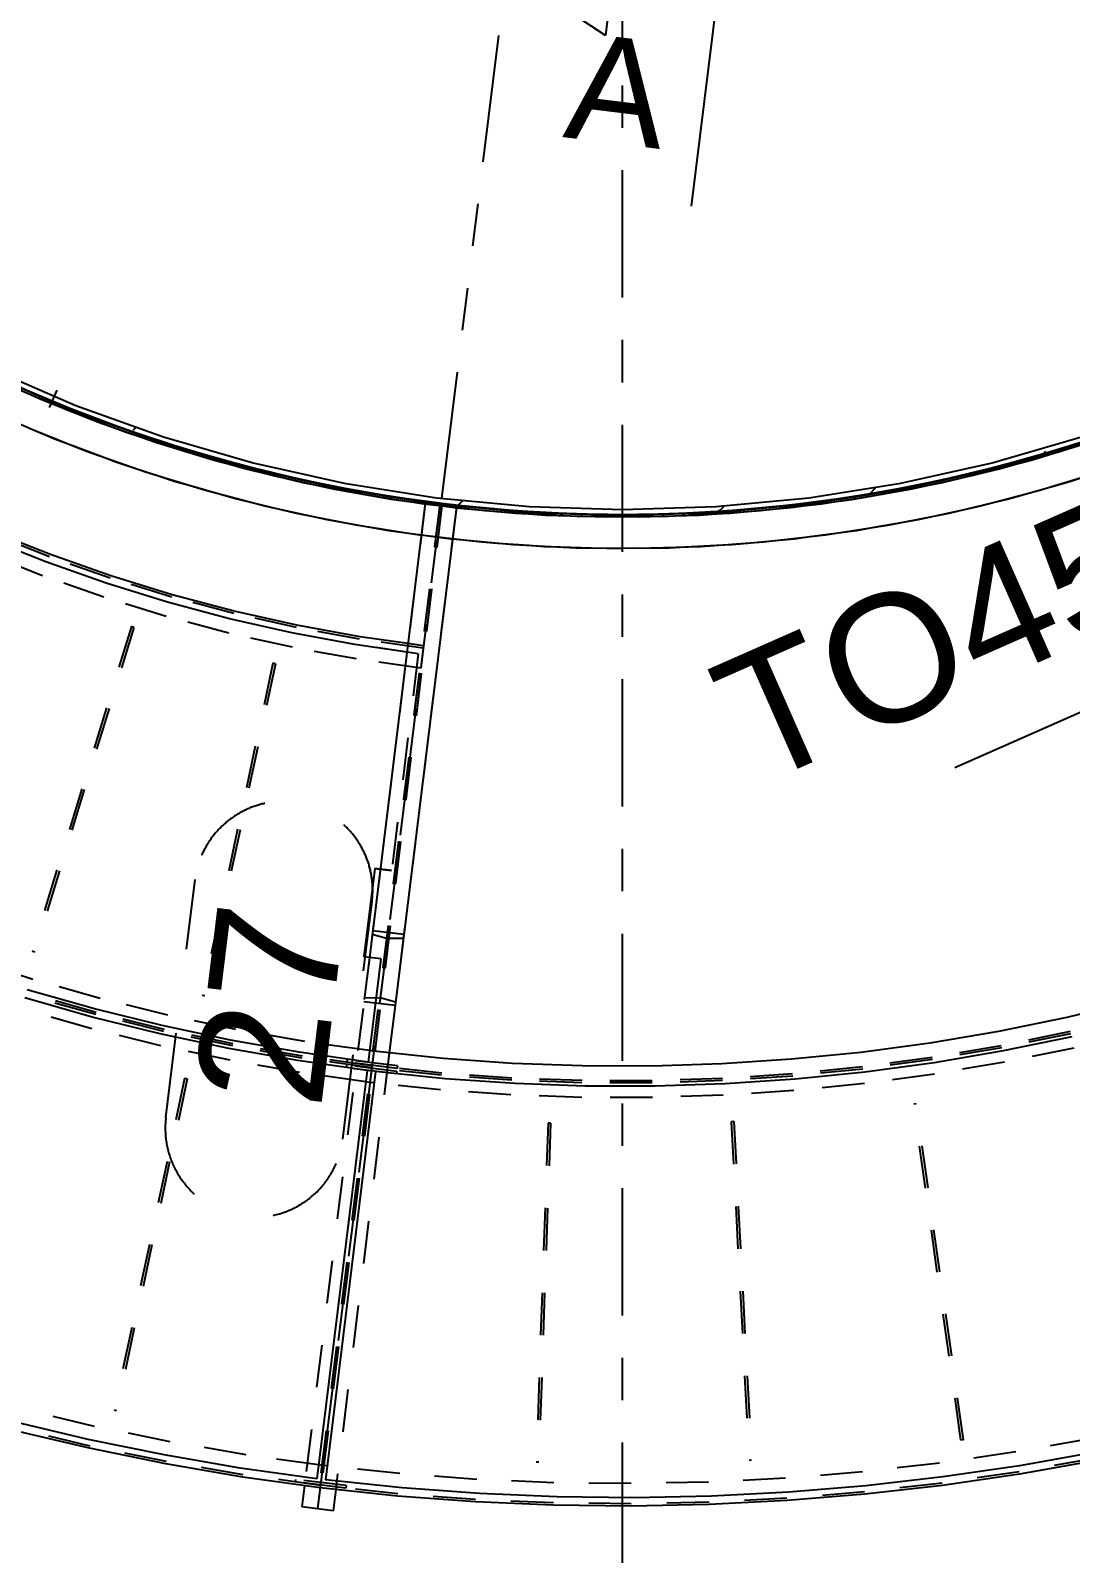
# Model space of a CAD drawing. Extents: x -29293 to 30124, y -19360 to 22650.
# Drawn here: x 2051 to 4502, y -15222 to -11631 of the extents above; entities that cross this region are included whole.
import ezdxf

# ---------------------------------------------------------------- set-up
doc = ezdxf.new("R2010")
doc.units = 0
for name, pattern in [('XKITLINE00', [0]), ('XKITLINE01', [4, 1, -1, 1, -1]), ('XKITLINE02', [4, 2, -2]), ('XKITLINE03', [6, 3, -1, 1, -1]), ('XKITLINE05', [8, 3, -1, 1, -1, 1, -1])]:
    doc.linetypes.add(name, pattern=pattern)
doc.layers.get('0').update_dxf_attribs({"linetype": 'CONTINUOUS', "lineweight": 25})
doc.layers.get('DEFPOINTS').update_dxf_attribs({"color": 3, "linetype": 'CONTINUOUS', "lineweight": 25})
doc.layers.add('01粗实线层', color=7, linetype='CONTINUOUS', lineweight=60)
for name, color, linetype in [('cut', 7, 'CONTINUOUS'), ('grid', 7, 'CONTINUOUS'), ('line', 7, 'CONTINUOUS'), ('mark', 7, 'CONTINUOUS'), ('part1', 7, 'CONTINUOUS'), ('text', 7, 'CONTINUOUS')]:
    doc.layers.add(name, color=color, linetype=linetype)
doc.styles.add('HZ', font='arial.ttf', dxfattribs={"width": 0.7})
doc.styles.add('STYLE_1', font='arial.ttf', dxfattribs={"height": 0.2})
doc.dimstyles.get("Standard").update_dxf_attribs({"dimscale": 20, "dimtxt": 3, "dimasz": 3.5, "dimexe": 2, "dimexo": 2, "dimgap": 1, "dimtad": 1, "dimdec": 0, "dimdsep": 46, "dimtxsty": 'HZ', "dimblk": 'OBLIQUE', "dimcen": 0, "dimclrd": 1, "dimclre": 1, "dimclrt": 1, "dimadec": 1, "dimazin": 2, "dimtfac": 1, "dimtdec": 0, "dimtmove": 1, "dimatfit": 0, "dimldrblk": 'OBLIQUE', "dimfxl": 0, "dimtolj": 1, "dimtzin": 0, "dimarcsym": 0})

# ---------------------------------------------------------------- blocks, each defined once
blk = doc.blocks.new('*D376')
at = {"layer": 'part1', "color": 0, "linetype": 'XKITLINE00'}
for p, q in [((1056.269, 1427.726), (1056.344, 1427.801)), ((1077.698, 1427.153), (1077.779, 1427.234)), ((1063.934, 1425.961), (1064.044, 1426.072)), ((1073.616, 1426.214), (1073.767, 1426.365)), ((1070.048, 1425.79), (1070.188, 1425.929))]:
    blk.add_line(p, q, dxfattribs=at)
blk = doc.blocks.new('*D1171')
at = {"layer": 'cut', "color": 2, "linetype": 'XKITLINE00'}
for p, q in [((1067.705, 1439.514), (1067.4, 1437.033)), ((1067.4, 1437.033), (1065.071, 1438.578)), ((1070.034, 1437.969), (1069.425, 1433.006))]:
    blk.add_line(p, q, dxfattribs=at)
at = {"layer": 'cut', "color": 3, "style": 'STYLE_1'}
blk.add_text('A', height=2.5, rotation=-7.0015, dxfattribs=at).set_placement((1066.377, 1434.64))
blk = doc.blocks.new('*D1175')
at = {"layer": 'line', "color": 4, "linetype": 'XKITLINE05'}
blk.add_line((1067.806, 1460.855), (1060.617, 1402.294), dxfattribs=at)
blk = doc.blocks.new('*D1179')
at = {"layer": 'grid', "color": 4, "linetype": 'XKITLINE03'}
blk.add_line((1067.806, 1376.855), (1067.806, 1544.855), dxfattribs=at)
blk = doc.blocks.new('*D1183')
at = {"layer": 'mark', "color": 0, "linetype": 'XKITLINE02'}
for p, q in [((1057.044, 1411.522), (1057.733, 1417.13)), ((1061.213, 1411.01), (1061.902, 1416.618))]:
    blk.add_line(p, q, dxfattribs=at)
for centre, start, end in [((1059.817, 1416.874), -6.9995, 173.0005), ((1059.129, 1411.266), 173.0005, -6.9995)]:
    blk.add_arc(centre, 2.1, start, end, dxfattribs=at)
at = {"layer": 'mark', "color": 1, "style": 'STYLE_1'}
blk.add_text('27', height=3, rotation=82.9987, dxfattribs=at).set_placement((1060.691, 1411.679))
blk = doc.blocks.new('*D1186')
at = {"layer": 'part1', "color": 6, "linetype": 'XKITLINE05'}
for p, q in [((1052.845, 1429.059), (1054.871, 1428.182)), ((1052.904, 1429.186), (1054.922, 1428.312)), ((1054.922, 1428.312), (1056.991, 1427.568)), ((1054.871, 1428.182), (1056.948, 1427.434)), ((1056.991, 1427.568), (1059.102, 1426.954)), ((1076.511, 1426.954), (1078.622, 1427.568)), ((1056.948, 1427.434), (1059.067, 1426.819)), ((1076.545, 1426.819), (1078.665, 1427.434)), ((1059.067, 1426.819), (1061.222, 1426.337)), ((1059.102, 1426.954), (1061.248, 1426.475)), ((1074.365, 1426.475), (1076.511, 1426.954)), ((1074.391, 1426.337), (1076.545, 1426.819)), ((1061.248, 1426.475), (1063.42, 1426.131)), ((1072.193, 1426.131), (1074.365, 1426.475)), ((1061.222, 1426.337), (1063.402, 1425.992)), ((1063.42, 1426.131), (1065.609, 1425.924)), ((1070.004, 1425.924), (1072.193, 1426.131)), ((1072.211, 1425.992), (1074.391, 1426.337)), ((1063.402, 1425.992), (1065.6, 1425.784)), ((1065.6, 1425.784), (1067.806, 1425.715)), ((1065.609, 1425.924), (1067.806, 1425.855)), ((1067.806, 1425.855), (1070.004, 1425.924)), ((1067.806, 1425.715), (1070.013, 1425.784)), ((1070.013, 1425.784), (1072.211, 1425.992))]:
    blk.add_line(p, q, dxfattribs=at)
blk = doc.blocks.new('*D1193')
at = {"layer": 'part1', "color": 6, "linetype": 'XKITLINE05'}
for p, q in [((1054.757, 1428.181), (1053.426, 1428.744)), ((1054.779, 1428.236), (1053.451, 1428.799)), ((1056.129, 1427.729), (1054.779, 1428.236)), ((1054.145, 1427.636), (1053.466, 1427.923)), ((1056.11, 1427.673), (1054.757, 1428.181)), ((1054.482, 1427.493), (1054.145, 1427.636)), ((1057.482, 1427.221), (1056.11, 1427.673)), ((1057.499, 1427.278), (1056.129, 1427.729)), ((1054.83, 1427.363), (1054.482, 1427.493)), ((1055.52, 1427.103), (1054.83, 1427.363)), ((1058.872, 1426.825), (1057.482, 1427.221)), ((1058.887, 1426.883), (1057.499, 1427.278)), ((1078.796, 1427.495), (1077.417, 1427.072)), ((1078.815, 1427.438), (1077.434, 1427.015)), ((1055.864, 1426.975), (1055.52, 1427.103)), ((1056.216, 1426.858), (1055.864, 1426.975)), ((1056.917, 1426.628), (1056.216, 1426.858)), ((1060.276, 1426.487), (1058.872, 1426.825)), ((1060.289, 1426.546), (1058.887, 1426.883)), ((1077.417, 1427.072), (1076.022, 1426.706)), ((1077.434, 1427.015), (1076.036, 1426.648)), ((1057.265, 1426.513), (1056.917, 1426.628)), ((1057.622, 1426.411), (1057.265, 1426.513)), ((1061.694, 1426.207), (1060.276, 1426.487)), ((1061.704, 1426.266), (1060.289, 1426.546)), ((1076.022, 1426.706), (1074.613, 1426.398)), ((1076.036, 1426.648), (1074.625, 1426.339)), ((1078.696, 1426.628), (1077.991, 1426.411)), ((1058.331, 1426.21), (1057.622, 1426.411)), ((1058.684, 1426.109), (1058.331, 1426.21)), ((1059.045, 1426.022), (1058.684, 1426.109)), ((1063.122, 1425.985), (1061.694, 1426.207)), ((1063.13, 1426.045), (1061.704, 1426.266)), ((1073.192, 1426.148), (1071.763, 1425.956)), ((1073.202, 1426.088), (1071.77, 1425.896)), ((1074.613, 1426.398), (1073.192, 1426.148)), ((1074.625, 1426.339), (1073.202, 1426.088)), ((1077.282, 1426.21), (1076.568, 1426.022)), ((1077.636, 1426.303), (1077.282, 1426.21)), ((1077.991, 1426.411), (1077.636, 1426.303)), ((1059.762, 1425.85), (1059.045, 1426.022)), ((1060.118, 1425.764), (1059.762, 1425.85)), ((1060.482, 1425.692), (1060.118, 1425.764)), ((1064.558, 1425.823), (1063.122, 1425.985)), ((1064.563, 1425.882), (1063.13, 1426.045)), ((1065.999, 1425.719), (1064.558, 1425.823)), ((1066.002, 1425.779), (1064.563, 1425.882)), ((1067.443, 1425.674), (1065.999, 1425.719)), ((1067.444, 1425.734), (1066.002, 1425.779)), ((1068.886, 1425.749), (1067.444, 1425.734)), ((1070.327, 1425.823), (1068.886, 1425.749)), ((1070.331, 1425.763), (1068.888, 1425.689)), ((1071.763, 1425.956), (1070.327, 1425.823)), ((1071.77, 1425.896), (1070.331, 1425.763)), ((1075.851, 1425.85), (1075.131, 1425.692)), ((1076.209, 1425.928), (1075.851, 1425.85)), ((1076.568, 1426.022), (1076.209, 1425.928)), ((1061.206, 1425.549), (1060.482, 1425.692)), ((1061.565, 1425.478), (1061.206, 1425.549)), ((1061.932, 1425.421), (1061.565, 1425.478)), ((1062.661, 1425.308), (1061.932, 1425.421)), ((1068.888, 1425.689), (1067.443, 1425.674)), ((1073.315, 1425.357), (1072.952, 1425.308)), ((1073.681, 1425.421), (1073.315, 1425.357)), ((1074.407, 1425.549), (1073.681, 1425.421)), ((1074.768, 1425.613), (1074.407, 1425.549)), ((1075.131, 1425.692), (1074.768, 1425.613)), ((1063.023, 1425.252), (1062.661, 1425.308)), ((1063.062, 1425.248), (1063.023, 1425.252)), ((1064.125, 1425.127), (1063.062, 1425.248)), ((1064.489, 1425.086), (1064.125, 1425.127)), ((1064.859, 1425.059), (1064.489, 1425.086)), ((1065.595, 1425.006), (1064.859, 1425.059)), ((1065.961, 1424.98), (1065.595, 1425.006)), ((1070.018, 1425.006), (1069.281, 1424.968)), ((1070.384, 1425.025), (1070.018, 1425.006)), ((1070.753, 1425.059), (1070.384, 1425.025)), ((1071.488, 1425.127), (1070.753, 1425.059)), ((1071.853, 1425.161), (1071.488, 1425.127)), ((1072.221, 1425.21), (1071.853, 1425.161)), ((1072.952, 1425.308), (1072.221, 1425.21)), ((1066.332, 1424.968), (1065.961, 1424.98)), ((1067.069, 1424.945), (1066.332, 1424.968)), ((1067.435, 1424.934), (1067.069, 1424.945)), ((1067.806, 1424.938), (1067.435, 1424.934)), ((1068.544, 1424.945), (1067.806, 1424.938)), ((1068.911, 1424.949), (1068.544, 1424.945)), ((1069.281, 1424.968), (1068.911, 1424.949))]:
    blk.add_line(p, q, dxfattribs=at)
blk = doc.blocks.new('*D1194')
at = {"layer": 'part1', "color": 6, "linetype": 'XKITLINE05'}
for p, q in [((1054.093, 1428.454), (1052.774, 1429.044)), ((1054.116, 1428.509), (1052.799, 1429.098)), ((1055.435, 1427.918), (1054.093, 1428.454)), ((1055.456, 1427.974), (1054.116, 1428.509)), ((1056.798, 1427.438), (1055.435, 1427.918)), ((1056.816, 1427.495), (1055.456, 1427.974)), ((1055.175, 1427.225), (1053.804, 1427.772)), ((1079.483, 1427.729), (1078.113, 1427.278)), ((1079.503, 1427.673), (1078.131, 1427.221)), ((1056.566, 1426.735), (1055.175, 1427.225)), ((1058.179, 1427.015), (1056.798, 1427.438)), ((1058.195, 1427.072), (1056.816, 1427.495)), ((1078.113, 1427.278), (1076.726, 1426.883)), ((1078.131, 1427.221), (1076.741, 1426.825)), ((1059.577, 1426.648), (1058.179, 1427.015)), ((1059.591, 1426.706), (1058.195, 1427.072)), ((1076.726, 1426.883), (1075.324, 1426.546)), ((1076.741, 1426.825), (1075.336, 1426.487)), ((1079.749, 1426.975), (1078.348, 1426.513)), ((1057.977, 1426.303), (1056.566, 1426.735)), ((1060.988, 1426.339), (1059.577, 1426.648)), ((1061, 1426.398), (1059.591, 1426.706)), ((1075.324, 1426.546), (1073.908, 1426.266)), ((1075.336, 1426.487), (1073.919, 1426.207)), ((1078.348, 1426.513), (1076.929, 1426.109)), ((1059.404, 1425.928), (1057.977, 1426.303)), ((1062.411, 1426.088), (1060.988, 1426.339)), ((1062.42, 1426.148), (1061, 1426.398)), ((1063.843, 1425.896), (1062.411, 1426.088)), ((1063.153, 1425.989), (1062.411, 1426.088)), ((1063.85, 1425.956), (1062.42, 1426.148)), ((1073.908, 1426.266), (1072.483, 1426.045)), ((1073.919, 1426.207), (1072.491, 1425.985)), ((1076.929, 1426.109), (1075.495, 1425.764)), ((1060.845, 1425.613), (1059.404, 1425.928)), ((1063.887, 1425.892), (1063.843, 1425.896)), ((1065.286, 1425.823), (1063.85, 1425.956)), ((1065.282, 1425.763), (1063.887, 1425.892)), ((1066.725, 1425.689), (1065.282, 1425.763)), ((1066.727, 1425.749), (1065.286, 1425.823)), ((1068.169, 1425.734), (1066.727, 1425.749)), ((1069.611, 1425.779), (1068.169, 1425.734)), ((1069.614, 1425.719), (1068.17, 1425.674)), ((1071.05, 1425.882), (1069.611, 1425.779)), ((1071.055, 1425.823), (1069.614, 1425.719)), ((1072.483, 1426.045), (1071.05, 1425.882)), ((1072.491, 1425.985), (1071.055, 1425.823)), ((1075.495, 1425.764), (1074.047, 1425.478)), ((1062.298, 1425.357), (1060.845, 1425.613)), ((1063.76, 1425.161), (1062.298, 1425.357)), ((1063.063, 1425.254), (1062.298, 1425.357)), ((1068.17, 1425.674), (1066.725, 1425.689)), ((1074.047, 1425.478), (1072.59, 1425.252)), ((1063.796, 1425.157), (1063.76, 1425.161)), ((1065.229, 1425.025), (1063.796, 1425.157)), ((1066.702, 1424.949), (1065.229, 1425.025)), ((1071.124, 1425.086), (1069.652, 1424.98)), ((1072.59, 1425.252), (1071.124, 1425.086)), ((1068.178, 1424.934), (1066.702, 1424.949)), ((1069.652, 1424.98), (1068.178, 1424.934))]:
    blk.add_line(p, q, dxfattribs=at)
blk = doc.blocks.new('*D1196')
at = {"layer": 'part1', "color": 2, "linetype": 'XKITLINE00'}
for p, q in [((1054.216, 1424.62), (1052.813, 1425.177)), ((1055.64, 1424.118), (1054.216, 1424.62)), ((1057.082, 1423.671), (1055.64, 1424.118)), ((1058.54, 1423.281), (1057.082, 1423.671)), ((1060.013, 1422.949), (1058.54, 1423.281)), ((1061.497, 1422.674), (1060.013, 1422.949)), ((1062.724, 1422.496), (1061.497, 1422.674)), ((1061.966, 1417.389), (1061.711, 1415.308)), ((1062.095, 1417.374), (1061.966, 1417.389)), ((1062.108, 1415.259), (1061.711, 1415.308)), ((1062.108, 1415.259), (1061.809, 1412.828)), ((1055.359, 1414.083), (1053.778, 1414.532)), ((1056.955, 1413.687), (1055.359, 1414.083)), ((1058.563, 1413.346), (1056.955, 1413.687)), ((1060.182, 1413.059), (1058.563, 1413.346)), ((1061.809, 1412.828), (1060.182, 1413.059))]:
    blk.add_line(p, q, dxfattribs=at)
at = {"layer": 'part1', "color": 0, "linetype": 'XKITLINE01'}
for p, q in [((1062.991, 1422.457), (1061.497, 1422.674)), ((1062.991, 1422.457), (1062.363, 1417.341)), ((1061.966, 1417.389), (1061.966, 1417.389)), ((1061.966, 1417.389), (1062.363, 1417.341)), ((1062.363, 1417.341), (1062.095, 1417.374))]:
    blk.add_line(p, q, dxfattribs=at)
blk = doc.blocks.new('*D1197')
at = {"layer": 'part1', "color": 2, "linetype": 'XKITLINE00'}
for p, q in [((1055.308, 1413.89), (1053.72, 1414.341)), ((1056.91, 1413.493), (1055.308, 1413.89)), ((1058.525, 1413.15), (1056.91, 1413.493)), ((1060.151, 1412.863), (1058.525, 1413.15)), ((1061.785, 1412.631), (1060.151, 1412.863)), ((1061.785, 1412.631), (1060.603, 1403.001)), ((1055.214, 1403.931), (1053.44, 1404.352)), ((1057, 1403.565), (1055.214, 1403.931)), ((1058.797, 1403.255), (1057, 1403.565)), ((1060.603, 1403.001), (1058.797, 1403.255))]:
    blk.add_line(p, q, dxfattribs=at)
blk = doc.blocks.new('*D1198')
at = {"layer": 'part1', "color": 0, "linetype": 'XKITLINE01'}
for p, q in [((1078.867, 1403.954), (1077.074, 1403.635)), ((1077.074, 1403.635), (1075.272, 1403.372)), ((1078.958, 1403.488), (1077.15, 1403.166)), ((1062.553, 1403.124), (1060.742, 1403.317)), ((1064.369, 1402.988), (1062.553, 1403.124)), ((1073.463, 1403.165), (1071.648, 1403.016)), ((1075.272, 1403.372), (1073.463, 1403.165)), ((1077.15, 1403.166), (1075.334, 1402.901)), ((1062.51, 1402.651), (1060.684, 1402.845)), ((1066.188, 1402.909), (1064.369, 1402.988)), ((1068.009, 1402.888), (1066.188, 1402.909)), ((1069.83, 1402.923), (1068.009, 1402.888)), ((1071.648, 1403.016), (1069.83, 1402.923)), ((1075.334, 1402.901), (1073.51, 1402.692)), ((1064.341, 1402.514), (1062.51, 1402.651)), ((1066.175, 1402.434), (1064.341, 1402.514)), ((1068.011, 1402.413), (1066.175, 1402.434)), ((1069.846, 1402.448), (1068.011, 1402.413)), ((1071.68, 1402.542), (1069.846, 1402.448)), ((1073.51, 1402.692), (1071.68, 1402.542))]:
    blk.add_line(p, q, dxfattribs=at)
at = {"layer": 'part1', "color": 2, "linetype": 'XKITLINE00'}
for p, q in [((1060.742, 1403.317), (1060.678, 1402.791)), ((1060.842, 1403.306), (1060.742, 1403.317)), ((1077.159, 1403.111), (1075.341, 1402.846)), ((1078.968, 1403.434), (1077.159, 1403.111)), ((1062.505, 1402.596), (1060.678, 1402.791)), ((1075.341, 1402.846), (1073.515, 1402.638)), ((1064.337, 1402.459), (1062.505, 1402.596)), ((1066.173, 1402.379), (1064.337, 1402.459)), ((1068.011, 1402.358), (1066.173, 1402.379)), ((1069.848, 1402.393), (1068.011, 1402.358)), ((1071.683, 1402.487), (1069.848, 1402.393)), ((1073.515, 1402.638), (1071.683, 1402.487))]:
    blk.add_line(p, q, dxfattribs=at)
blk = doc.blocks.new('*D1199')
at = {"layer": 'part1', "color": 2, "linetype": 'XKITLINE00'}
for p, q in [((1078.393, 1413.421), (1076.776, 1413.089)), ((1075.148, 1412.812), (1073.512, 1412.591)), ((1076.776, 1413.089), (1075.148, 1412.812)), ((1061.983, 1412.606), (1060.801, 1402.979)), ((1063.625, 1412.436), (1061.983, 1412.606)), ((1065.272, 1412.322), (1063.625, 1412.436)), ((1071.87, 1412.425), (1070.223, 1412.315)), ((1073.512, 1412.591), (1071.87, 1412.425)), ((1066.922, 1412.263), (1065.272, 1412.322)), ((1068.573, 1412.261), (1066.922, 1412.263)), ((1070.223, 1412.315), (1068.573, 1412.261)), ((1078.951, 1403.63), (1077.156, 1403.309)), ((1077.156, 1403.309), (1075.351, 1403.045)), ((1062.615, 1402.788), (1060.801, 1402.979)), ((1064.433, 1402.653), (1062.615, 1402.788)), ((1073.54, 1402.838), (1071.723, 1402.687)), ((1075.351, 1403.045), (1073.54, 1402.838)), ((1066.255, 1402.576), (1064.433, 1402.653)), ((1068.079, 1402.556), (1066.255, 1402.576)), ((1069.902, 1402.593), (1068.079, 1402.556)), ((1071.723, 1402.687), (1069.902, 1402.593))]:
    blk.add_line(p, q, dxfattribs=at)
blk = doc.blocks.new('*D1200')
at = {"layer": 'part1', "color": 0, "linetype": 'XKITLINE01'}
for p, q in [((1063.155, 1426.004), (1060.311, 1402.842)), ((1063.499, 1425.975), (1060.592, 1402.297)), ((1063.548, 1425.969), (1060.641, 1402.291)), ((1063.889, 1425.913), (1062.446, 1414.16)), ((1062.309, 1413.045), (1061.046, 1402.751))]:
    blk.add_line(p, q, dxfattribs=at)
at = {"layer": 'part1', "color": 2, "linetype": 'XKITLINE00'}
for p, q in [((1063.156, 1426.017), (1063.155, 1426.004)), ((1063.891, 1425.927), (1063.156, 1426.017)), ((1063.891, 1425.927), (1063.889, 1425.913)), ((1062.446, 1414.16), (1062.309, 1413.045)), ((1060.311, 1402.842), (1060.249, 1402.339)), ((1061.046, 1402.751), (1060.984, 1402.249)), ((1060.984, 1402.249), (1060.249, 1402.339))]:
    blk.add_line(p, q, dxfattribs=at)
blk = doc.blocks.new('*D1201')
at = {"layer": 'part1', "color": 0, "linetype": 'XKITLINE01'}
for p, q in [((1053.911, 1414.777), (1052.346, 1415.279)), ((1055.492, 1414.329), (1053.911, 1414.777)), ((1055.391, 1413.947), (1053.797, 1414.399)), ((1055.404, 1413.996), (1053.811, 1414.447)), ((1057.087, 1413.935), (1055.492, 1414.329)), ((1055.302, 1413.614), (1053.697, 1414.069)), ((1056.999, 1413.55), (1055.391, 1413.947)), ((1057.01, 1413.599), (1055.404, 1413.996)), ((1058.695, 1413.596), (1057.087, 1413.935)), ((1056.922, 1413.214), (1055.302, 1413.614)), ((1058.621, 1413.208), (1056.999, 1413.55)), ((1058.63, 1413.257), (1057.01, 1413.599)), ((1060.314, 1413.312), (1058.695, 1413.596)), ((1058.555, 1412.87), (1056.922, 1413.214)), ((1060.252, 1412.922), (1058.621, 1413.208)), ((1060.26, 1412.971), (1058.63, 1413.257)), ((1061.842, 1413.097), (1060.314, 1413.312)), ((1060.199, 1412.581), (1058.555, 1412.87)), ((1061.893, 1412.691), (1060.252, 1412.922)), ((1061.899, 1412.741), (1060.26, 1412.971)), ((1061.752, 1412.363), (1060.199, 1412.581))]:
    blk.add_line(p, q, dxfattribs=at)
at = {"layer": 'part1', "color": 2, "linetype": 'XKITLINE00'}
for p, q in [((1061.941, 1413.083), (1061.842, 1413.097)), ((1061.941, 1413.083), (1061.851, 1412.349)), ((1061.851, 1412.349), (1061.752, 1412.363))]:
    blk.add_line(p, q, dxfattribs=at)
blk = doc.blocks.new('*D1202')
at = {"layer": 'part1', "color": 2, "linetype": 'XKITLINE00'}
for p, q in [((1054.324, 1424.793), (1052.918, 1425.35)), ((1055.75, 1424.291), (1054.324, 1424.793)), ((1057.195, 1423.846), (1055.75, 1424.291)), ((1058.656, 1423.458), (1057.195, 1423.846)), ((1060.131, 1423.127), (1058.656, 1423.458)), ((1061.618, 1422.855), (1060.131, 1423.127)), ((1062.748, 1422.694), (1061.618, 1422.855))]:
    blk.add_line(p, q, dxfattribs=at)
at = {"layer": 'part1', "color": 0, "linetype": 'XKITLINE01'}
for p, q in [((1054.304, 1424.741), (1052.897, 1425.299)), ((1054.138, 1424.296), (1052.713, 1424.861)), ((1055.733, 1424.239), (1054.304, 1424.741)), ((1055.584, 1423.788), (1054.138, 1424.296)), ((1057.18, 1423.793), (1055.733, 1424.239)), ((1057.049, 1423.336), (1055.584, 1423.788)), ((1058.643, 1423.404), (1057.18, 1423.793)), ((1058.53, 1422.943), (1057.049, 1423.336)), ((1060.12, 1423.074), (1058.643, 1423.404)), ((1060.025, 1422.608), (1058.53, 1422.943)), ((1061.609, 1422.801), (1060.12, 1423.074)), ((1061.533, 1422.332), (1060.025, 1422.608)), ((1063.108, 1422.587), (1061.609, 1422.801)), ((1063.115, 1422.642), (1062.748, 1422.694)), ((1063.115, 1422.642), (1063.05, 1422.115)), ((1063.05, 1422.115), (1061.533, 1422.332))]:
    blk.add_line(p, q, dxfattribs=at)
blk = doc.blocks.new('*D1203')
at = {"layer": 'part1', "color": 0, "linetype": 'XKITLINE01'}
for p, q in [((1060.097, 1402.988), (1060.09, 1402.928)), ((1061.281, 1402.782), (1060.09, 1402.928)), ((1061.288, 1402.842), (1060.097, 1402.988)), ((1061.288, 1402.842), (1061.281, 1402.782))]:
    blk.add_line(p, q, dxfattribs=at)
blk = doc.blocks.new('*D1286')
at = {"layer": 'part1', "color": 0, "linetype": 'XKITLINE01'}
for p, q in [((1055.359, 1404.239), (1053.587, 1404.658)), ((1055.257, 1403.775), (1053.471, 1404.197)), ((1057.144, 1403.875), (1055.359, 1404.239)), ((1058.939, 1403.568), (1057.144, 1403.875)), ((1057.056, 1403.408), (1055.257, 1403.775)), ((1060.643, 1403.33), (1058.939, 1403.568)), ((1058.866, 1403.098), (1057.056, 1403.408)), ((1060.684, 1402.845), (1058.866, 1403.098))]:
    blk.add_line(p, q, dxfattribs=at)
at = {"layer": 'part1', "color": 2, "linetype": 'XKITLINE00'}
for p, q in [((1055.245, 1403.721), (1053.457, 1404.144)), ((1057.046, 1403.354), (1055.245, 1403.721)), ((1058.857, 1403.044), (1057.046, 1403.354)), ((1060.742, 1403.317), (1060.643, 1403.33)), ((1060.742, 1403.317), (1060.678, 1402.791)), ((1060.678, 1402.791), (1058.857, 1403.044))]:
    blk.add_line(p, q, dxfattribs=at)
blk = doc.blocks.new('*D1293')
at = {"layer": 'part1', "color": 0, "linetype": 'XKITLINE01'}
for p, q in [((1057.486, 1412.442), (1055.823, 1404.621)), ((1057.545, 1412.43), (1055.882, 1404.608)), ((1057.545, 1412.43), (1057.486, 1412.442)), ((1055.882, 1404.608), (1055.823, 1404.621))]:
    blk.add_line(p, q, dxfattribs=at)
blk = doc.blocks.new('*D1301')
at = {"layer": 'part1', "color": 3, "linetype": 'XKITLINE00'}
blk.add_line((1054.302, 1428.259), (1054.481, 1428.672), dxfattribs=at)
blk = doc.blocks.new('*D1303')
at = {"layer": 'part1', "color": 0, "linetype": 'XKITLINE01'}
for p, q in [((1056.231, 1423.095), (1053.89, 1415.439)), ((1056.289, 1423.077), (1053.948, 1415.421)), ((1056.289, 1423.077), (1056.231, 1423.095)), ((1053.948, 1415.421), (1053.89, 1415.439))]:
    blk.add_line(p, q, dxfattribs=at)
blk = doc.blocks.new('*D1304')
at = {"layer": 'part1', "color": 0, "linetype": 'XKITLINE01'}
for p, q in [((1059.566, 1422.23), (1057.902, 1414.399)), ((1059.625, 1422.217), (1057.96, 1414.386)), ((1059.625, 1422.217), (1059.566, 1422.23)), ((1057.96, 1414.386), (1057.902, 1414.399))]:
    blk.add_line(p, q, dxfattribs=at)
blk = doc.blocks.new('*D1381')
at = {"layer": 'text', "color": 3, "linetype": 'XKITLINE00'}
blk.add_line((1090.576, 1426.372), (1075.633, 1419.769), dxfattribs=at)
at = {"layer": 'text', "color": 3}
blk.add_solid([(1090.576, 1426.372), (1088.948, 1425.107), (1090.576, 1426.372), (1088.544, 1426.021)], dxfattribs=at)
at = {"layer": 'text', "color": 3, "style": 'STYLE_1'}
blk.add_text('TO45.68m', height=3, rotation=23.8408, dxfattribs=at).set_placement((1070.936, 1419.303))
blk = doc.blocks.new('*D1383')
at = {"layer": 'part1', "color": 2, "linetype": 'XKITLINE00'}
for p, q in [((1063.155, 1426.004), (1061.84, 1415.292)), ((1063.889, 1425.913), (1062.446, 1414.16)), ((1063.889, 1425.913), (1063.155, 1426.004)), ((1062.446, 1414.16), (1061.98, 1414.217))]:
    blk.add_line(p, q, dxfattribs=at)
at = {"layer": 'part1', "color": 0, "linetype": 'XKITLINE01'}
for p, q in [((1063.497, 1425.962), (1062.071, 1414.348)), ((1063.547, 1425.955), (1062.121, 1414.342)), ((1061.907, 1415.842), (1062.244, 1415.752)), ((1061.919, 1415.934), (1062.653, 1415.844)), ((1062.293, 1415.746), (1062.642, 1415.752)), ((1061.84, 1415.292), (1061.712, 1414.25)), ((1061.98, 1414.217), (1061.712, 1414.25)), ((1061.723, 1414.342), (1062.071, 1414.348)), ((1062.121, 1414.342), (1062.457, 1414.252))]:
    blk.add_line(p, q, dxfattribs=at)
blk = doc.blocks.new('*D1388')
at = {"layer": 'part1', "color": 2, "linetype": 'XKITLINE00'}
for p, q in [((1079.874, 1414.267), (1078.276, 1413.882)), ((1078.276, 1413.882), (1076.667, 1413.551)), ((1076.667, 1413.551), (1075.046, 1413.276)), ((1075.046, 1413.276), (1073.418, 1413.057)), ((1061.941, 1413.083), (1061.851, 1412.349)), ((1063.575, 1412.912), (1061.941, 1413.083)), ((1065.215, 1412.796), (1063.575, 1412.912)), ((1066.857, 1412.736), (1065.215, 1412.796)), ((1070.143, 1412.784), (1068.5, 1412.732)), ((1071.783, 1412.893), (1070.143, 1412.784)), ((1073.418, 1413.057), (1071.783, 1412.893)), ((1068.5, 1412.732), (1066.857, 1412.736)), ((1061.951, 1412.338), (1061.851, 1412.349))]:
    blk.add_line(p, q, dxfattribs=at)
at = {"layer": 'part1', "color": 0, "linetype": 'XKITLINE01'}
for p, q in [((1079.961, 1413.932), (1078.352, 1413.545)), ((1078.352, 1413.545), (1076.73, 1413.212)), ((1076.73, 1413.212), (1075.098, 1412.935)), ((1076.739, 1413.163), (1075.106, 1412.886)), ((1078.362, 1413.496), (1076.739, 1413.163)), ((1078.438, 1413.159), (1076.803, 1412.824)), ((1075.098, 1412.935), (1073.458, 1412.714)), ((1075.106, 1412.886), (1073.464, 1412.664)), ((1076.803, 1412.824), (1075.158, 1412.545)), ((1063.541, 1412.518), (1061.893, 1412.691)), ((1063.545, 1412.568), (1061.899, 1412.741)), ((1065.194, 1412.401), (1063.541, 1412.518)), ((1065.196, 1412.451), (1063.545, 1412.568)), ((1066.85, 1412.391), (1065.196, 1412.451)), ((1070.16, 1412.44), (1068.505, 1412.387)), ((1071.811, 1412.549), (1070.16, 1412.44)), ((1071.815, 1412.499), (1070.162, 1412.39)), ((1073.458, 1412.714), (1071.811, 1412.549)), ((1073.464, 1412.664), (1071.815, 1412.499)), ((1075.158, 1412.545), (1073.504, 1412.322)), ((1063.511, 1412.174), (1061.851, 1412.349)), ((1065.175, 1412.057), (1063.511, 1412.174)), ((1066.849, 1412.341), (1065.194, 1412.401)), ((1068.506, 1412.337), (1066.849, 1412.341)), ((1068.505, 1412.387), (1066.85, 1412.391)), ((1070.162, 1412.39), (1068.506, 1412.337)), ((1071.844, 1412.155), (1070.179, 1412.045)), ((1073.504, 1412.322), (1071.844, 1412.155)), ((1066.843, 1411.996), (1065.175, 1412.057)), ((1068.511, 1411.992), (1066.843, 1411.996)), ((1070.179, 1412.045), (1068.511, 1411.992))]:
    blk.add_line(p, q, dxfattribs=at)
blk = doc.blocks.new('*D1395')
at = {"layer": 'part1', "color": 0, "linetype": 'XKITLINE01'}
for p, q in [((1070.427, 1411.424), (1070.367, 1411.421)), ((1070.367, 1411.421), (1070.786, 1403.436)), ((1070.427, 1411.424), (1070.846, 1403.439)), ((1070.846, 1403.439), (1070.786, 1403.436))]:
    blk.add_line(p, q, dxfattribs=at)
blk = doc.blocks.new('*D1396')
at = {"layer": 'part1', "color": 0, "linetype": 'XKITLINE01'}
for p, q in [((1074.726, 1411.841), (1074.666, 1411.832)), ((1075.779, 1403.914), (1074.666, 1411.832)), ((1075.839, 1403.922), (1074.726, 1411.841)), ((1075.839, 1403.922), (1075.779, 1403.914))]:
    blk.add_line(p, q, dxfattribs=at)
blk = doc.blocks.new('*D1445')
at = {"layer": 'part1', "color": 0, "linetype": 'XKITLINE01'}
for p, q in [((1066.049, 1411.386), (1065.77, 1403.394)), ((1066.109, 1411.384), (1065.83, 1403.392)), ((1066.109, 1411.384), (1066.049, 1411.386)), ((1065.83, 1403.392), (1065.77, 1403.394))]:
    blk.add_line(p, q, dxfattribs=at)
blk = doc.blocks.new('*D1446')
at = {"layer": 'part1', "color": 0, "linetype": 'XKITLINE01'}
for p, q in [((1061.296, 1412.754), (1061.289, 1412.695)), ((1062.48, 1412.549), (1061.289, 1412.695)), ((1062.487, 1412.608), (1061.296, 1412.754)), ((1062.487, 1412.608), (1062.48, 1412.549))]:
    blk.add_line(p, q, dxfattribs=at)
blk = doc.blocks.new('*D1447')
at = {"layer": 'part1', "color": 0, "linetype": 'XKITLINE01'}
for p, q in [((1061.312, 1412.884), (1061.305, 1412.824)), ((1062.496, 1412.678), (1061.305, 1412.824)), ((1062.503, 1412.737), (1061.312, 1412.884)), ((1062.503, 1412.737), (1062.496, 1412.678))]:
    blk.add_line(p, q, dxfattribs=at)
blk = doc.blocks.new('_Oblique')
at = {"color": 0, "linetype": 'ByBlock', "lineweight": -2}
blk.add_line((-0.5, -0.5), (0.5, 0.5), dxfattribs=at)
blk = doc.blocks.new('*D1491')
at = {"layer": '01粗实线层', "color": 1, "lineweight": -2}
blk.add_arc((3446.8, -9260.2), 1323.8, 218.0005, 263.0005, dxfattribs=at)
at = {"layer": 'DEFPOINTS', "color": 0}
for p in [(3446.8, -9260.2), (3446.8, -9260.2), (2650.2, -10317.4), (-1200.9, -12891.5), (2727.9, -15116.3)]:
    blk.add_point(p, dxfattribs=at)
at = {"layer": '01粗实线层', "color": 1, "lineweight": -2, "xscale": 420, "yscale": 420, "zscale": 420}
for p, rotation in [((2403.7, -10075.2), 128.0004574966112), ((3285.5, -10574.1), 353.0004595558573)]:
    blk.add_blockref('_Oblique', p, dxfattribs=dict(at, rotation=rotation))
at = {"layer": '01粗实线层', "color": 1, "insert": (2942.7, -10151.3), "char_height": 360, "attachment_point": 5, "rotation": 330.5005, "style": 'HZ'}
blk.add_mtext('\\A1;45°', dxfattribs=at)
blk = doc.blocks.new('*D1492')
at = {"layer": '01粗实线层', "color": 1, "lineweight": -2}
blk.add_arc((3446.8, -9260.2), 1735.6, 263.0005, 308.0005, dxfattribs=at)
at = {"layer": 'DEFPOINTS', "color": 0}
for p in [(3446.8, -9260.2), (3446.8, -9260.2), (3688.4, -10978.9), (7078.2, -13908), (2727.9, -15116.3)]:
    blk.add_point(p, dxfattribs=at)
at = {"layer": '01粗实线层', "color": 1, "lineweight": -2, "xscale": 420, "yscale": 420, "zscale": 420}
for p, rotation in [((4515.4, -10627.9), 38.00045832121708), ((3235.3, -10982.9), 173.0004595558574)]:
    blk.add_blockref('_Oblique', p, dxfattribs=dict(at, rotation=rotation))
at = {"layer": '01粗实线层', "color": 1, "insert": (3830.5, -10643.6), "char_height": 360, "attachment_point": 5, "rotation": 15.5005, "style": 'HZ'}
blk.add_mtext('\\A1;45°', dxfattribs=at)
blk = doc.blocks.new('*D1493')
at = {"layer": '01粗实线层', "color": 1, "lineweight": -2}
blk.add_arc((3446.8, -9260.2), 2110.6, 188.0005, 218.0005, dxfattribs=at)
at = {"layer": 'DEFPOINTS', "color": 0}
for p in [(3446.8, -9260.2), (3446.8, -9260.2), (1439.5, -9912.5), (-2393.9, -10081.1), (-1200.9, -12891.5)]:
    blk.add_point(p, dxfattribs=at)
at = {"layer": '01粗实线层', "color": 1, "lineweight": -2, "xscale": 420, "yscale": 420, "zscale": 420}
for p, rotation in [((1356.8, -9554), 98.00045600673495), ((1783.7, -10559.7), 308.0004574966112)]:
    blk.add_blockref('_Oblique', p, dxfattribs=dict(at, rotation=rotation))
at = {"layer": '01粗实线层', "color": 1, "insert": (1780.2, -9967.7), "char_height": 360, "attachment_point": 5, "rotation": 293.0005, "style": 'HZ'}
blk.add_mtext('\\A1;30°', dxfattribs=at)
blk = doc.blocks.new('*D1495')
at = {"layer": '01粗实线层', "color": 1, "lineweight": -2}
blk.add_arc((3446.8, -9260.2), 1501, 308.0005, 38.0005, dxfattribs=at)
at = {"layer": 'DEFPOINTS', "color": 0}
for p in [(8056.7, -5658.6), (3446.8, -9260.2), (3446.8, -9260.2), (4838.6, -9822.5), (7078.2, -13908)]:
    blk.add_point(p, dxfattribs=at)
at = {"layer": '01粗实线层', "color": 1, "lineweight": -2, "xscale": 420, "yscale": 420, "zscale": 420}
for p, rotation in [((4629.7, -8336.1), 128.0004613053793), ((4371, -10443), 218.0004583212171)]:
    blk.add_blockref('_Oblique', p, dxfattribs=dict(at, rotation=rotation))
at = {"layer": '01粗实线层', "color": 1, "insert": (4638.9, -9406.6), "char_height": 360, "attachment_point": 5, "rotation": 83.0005, "style": 'HZ'}
blk.add_mtext('\\A1;3x30%%d', dxfattribs=at)

msp = doc.modelspace()

# ---------------------------------------------------------------- block references
at = {"layer": 'cut', "xscale": 100, "yscale": 100, "zscale": 100}
msp.add_blockref('*D1171', (-103333.8, -155345.7), dxfattribs=at)
at = {"layer": 'grid', "xscale": 100, "yscale": 100, "zscale": 100}
msp.add_blockref('*D1179', (-103333.8, -155345.7), dxfattribs=at)
at = {"layer": 'line', "xscale": 100, "yscale": 100, "zscale": 100}
msp.add_blockref('*D1175', (-103333.8, -155345.7), dxfattribs=at)
at = {"layer": 'mark', "xscale": 100, "yscale": 100, "zscale": 100}
msp.add_blockref('*D1183', (-103333.8, -155345.7), dxfattribs=at)
at = {"layer": 'part1', "xscale": 100, "yscale": 100, "zscale": 100}
for name in ['*D1186', '*D376', '*D1193', '*D1194', '*D1202', '*D1196', '*D1201', '*D1197', '*D1301', '*D1200', '*D1383', '*D1286', '*D1303', '*D1388', '*D1199', '*D1304', '*D1198', '*D1446', '*D1447', '*D1293', '*D1396', '*D1445', '*D1395', '*D1203']:
    msp.add_blockref(name, (-103333.8, -155345.7), dxfattribs=at)
at = {"layer": 'text', "xscale": 100, "yscale": 100, "zscale": 100}
msp.add_blockref('*D1381', (-103333.8, -155345.7), dxfattribs=at)

# ---------------------------------------------------------------- dimensions: what is measured, and where the dimension line sits
at = {"layer": '01粗实线层'}
dim = msp.add_angular_dim_2l(base=(4838.6, -9822.5), line1=((3446.8, -9260.2), (7078.2, -13908)), line2=((8056.7, -5658.6), (3446.8, -9260.2)), text='3x30%%d', dimstyle='Standard', override={"dimscale": 120, "dimfxl": 3, "dimarcsym": 2}, dxfattribs=at)
dim.commit()
dim.dimension.update_dxf_attribs({"geometry": '*D1495', "text_midpoint": (4638.9, -9406.6)})
for base, line1, line2, picture, middle in [((1439.5, -9912.5), ((3446.8, -9260.2), (-1200.9, -12891.5)), ((-2393.9, -10081.1), (3446.8, -9260.2)), '*D1493', (1780.2, -9967.7)), ((2650.2, -10317.4), ((3446.8, -9260.2), (2727.9, -15116.3)), ((3446.8, -9260.2), (-1200.9, -12891.5)), '*D1491', (2942.7, -10151.3)), ((3688.4, -10978.9), ((3446.8, -9260.2), (7078.2, -13908)), ((3446.8, -9260.2), (2727.9, -15116.3)), '*D1492', (3830.5, -10643.6))]:
    dim = msp.add_angular_dim_2l(base=base, line1=line1, line2=line2, dimstyle='Standard', override={"dimscale": 120, "dimfxl": 3, "dimarcsym": 2}, dxfattribs=at)
    dim.commit()
    dim.dimension.update_dxf_attribs({"geometry": picture, "text_midpoint": middle})

doc.saveas('drawing.dxf')
